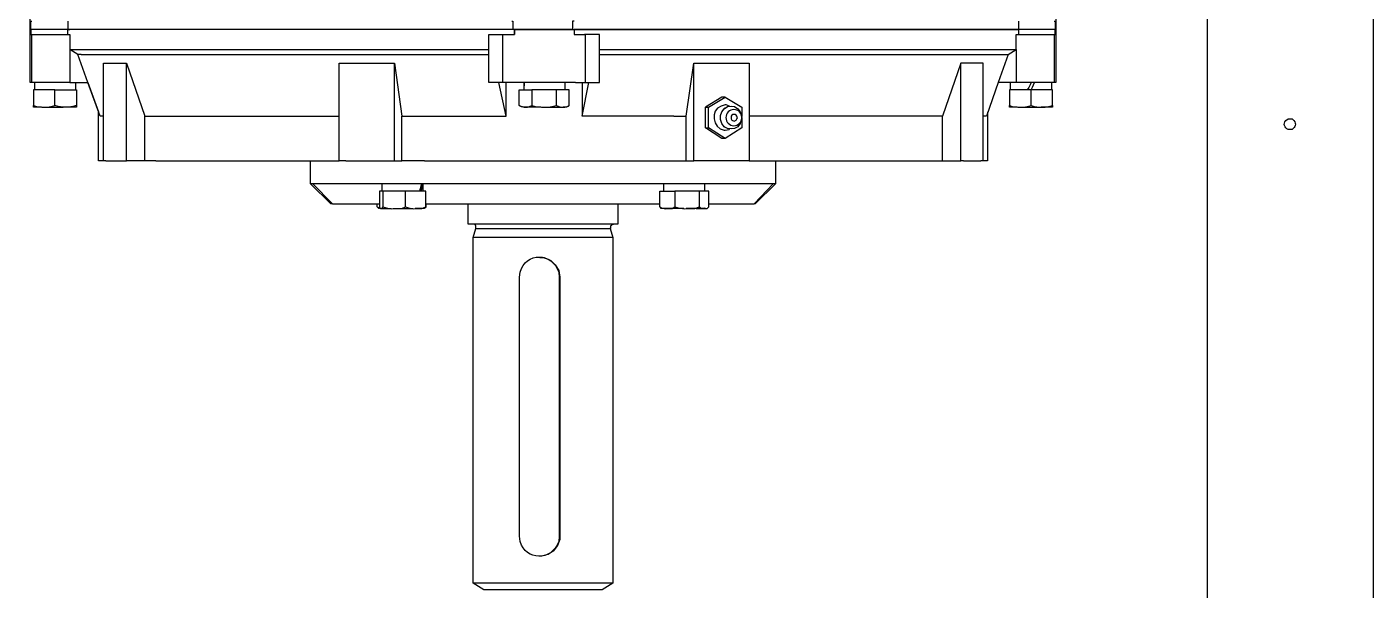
# Model space of a CAD drawing. Extents: x -234346 to 58427, y -132654 to -82394.
# Drawn here: x -198859.6 to -198454.1, y -102688.1 to -102518.7 of the extents above; entities that cross this region are included whole.
import ezdxf

# ---------------------------------------------------------------- set-up
doc = ezdxf.new("R2010")
doc.units = 0
doc.header["$LTSCALE"] = 8
doc.layers.get('0').update_dxf_attribs({"color": 9, "lineweight": 5})
doc.layers.add('PUMP EQUIPMENT BLOCK', color=30, linetype='Continuous')

# ---------------------------------------------------------------- blocks, each defined once
blk = doc.blocks.new('FIRE PUMP BLOCK')
for points in [[(947.01, 0), (0, 0), (0, -49.97), (88.66, -49.97)], [(701.04, -26.24), (701.55, -25.57), (701.55, -25.07), (701.55, -24.39), (701.04, -23.89)], [(698.35, -24.39), (698.35, -25.57)], [(947.01, -49.97), (111.37, -49.97)], [(705.59, -96.57), (705.08, -96.57), (705.08, -96.9), (705.08, -99.93)], [(705.59, -102.96), (705.25, -102.12), (705.08, -100.44), (705.08, -98.76), (705.25, -97.75), (705.59, -96.57), (710.3, -96.57), (710.3, -102.96), (711.14, -102.62), (711.81, -102.29), (712.48, -101.95)], [(712.48, -96.9), (710.3, -96.9)], [(853.3, -94.72), (763.46, -94.72), (763.46, -95.56), (728.47, -95.56), (712.48, -95.56), (712.48, -96.06)], [(722.41, -108.34), (722.41, -107.5), (726.95, -107.5), (726.95, -96.06), (712.48, -96.06), (712.48, -107.5), (712.48, -112.89)], [(726.95, -96.06), (726.95, -95.73), (728.47, -95.73), (728.47, -95.56), (728.47, -95.73), (728.47, -106.83)], [(730.99, -96.06), (730.99, -95.73), (728.47, -95.73)], [(705.08, -106.49), (705.08, -102.96), (705.08, -100.61)], [(705.08, -107.17), (705.08, -109.02), (705.08, -109.52), (705.59, -109.52), (705.25, -108.68), (705.08, -107), (705.08, -105.32), (705.25, -104.14), (705.59, -102.96), (710.3, -102.96), (710.3, -109.52), (705.59, -109.52)], [(712.48, -102.96), (711.81, -103.3), (710.97, -103.63), (710.3, -104.14)], [(710.3, -109.19), (712.48, -109.19)], [(720.9, -110.7), (720.9, -109.86), (722.41, -107.5), (712.48, -107.5)], [(728.47, -107.34), (728.47, -106.83), (726.95, -106.83)], [(730.99, -106.83), (728.47, -106.83), (728.47, -107.5)], [(720.9, -109.86), (712.48, -112.89), (702.39, -116.42), (702.39, -117.43)], [(703.73, -116.08), (688.93, -116.08), (688.93, -117.43), (688.93, -118.1)], [(688.93, -117.43), (718.37, -117.43), (718.37, -118.1)], [(688.93, -123.32), (688.93, -124.16), (718.37, -124.16)], [(688.93, -129.71), (688.93, -124.16)], [(718.37, -123.32), (718.37, -124.16), (702.39, -129.71), (702.39, -133.24)], [(688.93, -133.24), (688.93, -129.71), (702.39, -129.71)], [(688.93, -180.01), (682.03, -180.01), (675.98, -186.07), (675.98, -186.41)], [(675.98, -200.03), (675.98, -186.41), (682.03, -180.69)], [(682.03, -180.01), (682.03, -180.69), (682.03, -181.53)], [(688.93, -187.92), (688.93, -183.88)], [(702.39, -183.88), (702.39, -187.92)], [(718.37, -189.94), (718.37, -187.92), (688.93, -187.92), (688.93, -189.94)], [(701.55, -190.11), (698.86, -190.11), (695.66, -195.15), (698.86, -200.2), (705.08, -200.2), (708.11, -195.15), (708.11, -196.16), (705.08, -201.04), (705.08, -200.2)], [(701.88, -190.11), (701.72, -190.11), (701.38, -190.28), (700.2, -190.61), (699.19, -191.29), (698.69, -192.29), (698.52, -193.3), (698.69, -194.48), (699.19, -195.49), (700.2, -196.16), (701.38, -196.5), (702.56, -196.5), (703.73, -196.16), (704.58, -195.49), (705.25, -194.48), (705.42, -193.3), (705.25, -192.29), (704.58, -191.29), (703.73, -190.61), (702.56, -190.28), (702.05, -190.11), (702.22, -190.11)], [(708.11, -195.15), (705.08, -190.11), (702.39, -190.11)], [(698.18, -195.49), (698.18, -195.15), (698.35, -193.98), (698.52, -193.81)], [(705.42, -193.81), (705.75, -194.82), (705.75, -195.15), (705.42, -196.33)], [(695.66, -195.15), (695.66, -196.16), (698.86, -201.04), (698.86, -200.2)], [(699.02, -195.15), (699.19, -195.49), (699.36, -195.66)], [(704.58, -195.66), (704.58, -195.49), (704.74, -195.32), (704.91, -195.15)], [(675.13, -202.89), (674.8, -202.56), (674.63, -201.72), (674.63, -200.54), (675.13, -200.03), (679.85, -200.03), (679.85, -202.89)], [(674.8, -200.37), (674.63, -200.54)], [(674.63, -201.04), (674.63, -201.38), (674.63, -206.93)], [(674.63, -203.9), (674.63, -201.88), (674.8, -201.38)], [(682.03, -201.38), (679.85, -201.38)], [(688.93, -202.39), (688.93, -204.58), (718.37, -204.58)], [(698.86, -201.04), (705.08, -201.04)], [(702.39, -210.63), (702.39, -206.93), (718.37, -204.58), (718.37, -202.39)], [(688.93, -206.93), (688.93, -204.58)], [(674.63, -207.6), (674.63, -209.79), (674.63, -213.49), (674.63, -214.5), (674.8, -214.5), (675.13, -214.84), (674.8, -214.33), (674.46, -213.16), (674.63, -211.98), (674.63, -211.14), (675.13, -210.3)], [(675.13, -214.84), (679.85, -214.84), (679.85, -210.3)], [(688.93, -213.83), (688.93, -206.93), (702.39, -206.93)], [(675.98, -216.52), (675.98, -214.84)], [(679.85, -213.66), (682.03, -213.66)], [(722.41, -233.01), (722.41, -225.94)], [(668.57, -230.32), (668.57, -229.81), (665.88, -228.97), (561.91, -228.97), (559.89, -232.17), (559.89, -232.5)], [(561.91, -228.97), (561.91, -229.31)], [(665.88, -228.97), (665.88, -229.31)], [(669.92, -228.8), (669.75, -228.8), (669.75, -229.31), (669.58, -229.31), (669.58, -229.48), (669.41, -229.48), (669.41, -229.64), (668.91, -229.64), (668.91, -229.81), (668.74, -229.64), (668.57, -229.64)], [(675.98, -227.46), (669.92, -227.46), (669.92, -227.79)], [(720.9, -233.01), (720.9, -227.29)], [(702.39, -234.19), (702.39, -238.22), (712.48, -236.2)], [(712.48, -237.21), (712.48, -233.01), (722.41, -233.01), (726.95, -233.01), (726.95, -237.21)], [(728.47, -233.85), (728.47, -240.58), (728.47, -233.51)], [(712.48, -238.22), (702.39, -238.22)], [(712.48, -240.24), (712.48, -237.21), (726.95, -237.21), (726.95, -237.55)], [(705.08, -250.67), (705.08, -255.72), (705.25, -256.56), (705.59, -257.23), (705.25, -256.56), (705.08, -255.72), (705.08, -254.71), (705.25, -254.04), (705.59, -253.36), (705.25, -252.36), (705.08, -250.5), (705.08, -248.49), (705.25, -247.31), (705.59, -245.96), (705.25, -245.29), (705.08, -244.45), (705.08, -243.44), (705.25, -242.77), (705.59, -242.09), (705.25, -242.43), (705.08, -242.93), (705.08, -243.61), (705.08, -243.94)], [(705.59, -242.09), (710.3, -242.09), (710.3, -245.96)], [(728.47, -242.93), (728.47, -240.58), (726.95, -240.58), (726.95, -240.24)], [(730.99, -240.58), (730.99, -241.08), (728.47, -241.08), (728.47, -243.27)], [(659.83, -251.01), (659.83, -249.66), (658.98, -247.64), (657.64, -246.3), (655.96, -245.29), (653.94, -244.95), (576.04, -244.95), (575.03, -244.95), (573.18, -245.63), (571.5, -246.97), (570.49, -248.49), (569.99, -250.5), (569.99, -251.01), (569.99, -251.18)], [(655.45, -245.29), (653.94, -245.12), (576.04, -245.12), (574.36, -245.29)], [(705.59, -245.96), (710.3, -245.96), (710.3, -253.36), (705.59, -253.36)], [(712.48, -243.44), (710.3, -243.44)], [(659.99, -251.18), (659.99, -251.01)], [(705.08, -249.83), (705.08, -249.66)], [(705.59, -257.23), (710.3, -257.23), (710.3, -253.36)], [(574.36, -256.9), (576.04, -257.07), (653.94, -257.07), (655.45, -256.9)], [(710.3, -255.72), (712.48, -255.72), (711.47, -255.72)], [(712.48, -259.08), (712.48, -262.11), (726.95, -262.11), (726.95, -261.61)], [(726.95, -259.08), (726.95, -258.58), (728.47, -258.58), (728.47, -256.39)], [(728.47, -258.58), (726.95, -258.58)], [(728.47, -256.73), (728.47, -259.08), (728.47, -266.15)], [(730.99, -259.42), (730.99, -259.08), (728.47, -259.08), (728.47, -265.81)], [(702.39, -265.14), (702.39, -261.1), (712.48, -263.29)], [(702.39, -261.1), (712.48, -261.1)], [(712.48, -262.11), (712.48, -266.32), (722.41, -266.32), (726.95, -266.32), (726.95, -262.11)], [(559.89, -267.33), (559.89, -267.83), (561.91, -271.03), (665.88, -271.03), (668.57, -270.19), (669.25, -270.19), (669.58, -270.36), (669.75, -270.52), (669.92, -270.69), (669.92, -271.2)], [(720.9, -272.04), (720.9, -266.32)], [(722.41, -273.38), (722.41, -266.32)], [(561.91, -270.86), (561.91, -271.03)], [(665.88, -270.86), (665.88, -271.03)], [(668.57, -270.19), (668.57, -269.85)], [(669.92, -272.38), (669.92, -272.54), (675.98, -272.54)], [(675.98, -285.33), (675.98, -283.31)], [(679.85, -298.28), (679.85, -299.29), (675.13, -299.29), (674.8, -299.13), (674.63, -298.96), (674.63, -298.45), (675.13, -298.28), (674.8, -297.27), (674.46, -295.59), (674.63, -293.74), (674.63, -292.56), (675.13, -291.39), (674.8, -290.55), (674.46, -289.03), (674.63, -287.52), (674.63, -286.51), (675.13, -285.33), (674.8, -285.5), (674.63, -285.83), (674.63, -286.34), (674.63, -286.68), (674.63, -288.53)], [(674.8, -285.5), (675.13, -285.16), (675.98, -285.16)], [(675.13, -285.33), (679.85, -285.33), (679.85, -291.39)], [(682.03, -286.17), (679.85, -286.17)], [(679.85, -286.68), (680.52, -286.51), (681.19, -286.34), (682.03, -286.34)], [(682.03, -286.68), (681.19, -286.84), (680.52, -287.01), (679.85, -287.18)], [(688.93, -285.67), (688.93, -292.56), (702.39, -292.56)], [(674.63, -295.09), (674.63, -289.2)], [(675.13, -291.39), (679.85, -291.39), (679.85, -298.28), (675.13, -298.28)], [(718.37, -296.94), (718.37, -294.75), (702.39, -292.56), (702.39, -288.69)], [(674.63, -298.45), (674.63, -295.76)], [(688.93, -296.94), (688.93, -294.75), (688.93, -292.56)], [(688.93, -294.75), (718.37, -294.75)], [(674.63, -297.78), (674.46, -298.12), (674.63, -298.45), (674.63, -298.62)], [(675.13, -299.97), (674.8, -299.29), (674.63, -299.13)], [(674.63, -299.29), (674.63, -299.46), (674.8, -299.63), (675.13, -299.97), (675.98, -299.97)], [(682.03, -319.31), (675.98, -313.43), (675.98, -299.29)], [(679.85, -298.45), (682.03, -298.45)], [(688.93, -309.39), (688.93, -311.41), (718.37, -311.41), (718.37, -309.39)], [(688.93, -315.61), (688.93, -311.41)], [(702.39, -315.61), (702.39, -311.41)], [(675.98, -313.43), (675.98, -313.93), (682.03, -319.99), (688.93, -319.99)], [(682.03, -318.3), (682.03, -319.31), (682.03, -319.99)], [(688.93, -366.59), (688.93, -369.95), (702.39, -369.95)], [(718.37, -376.51), (718.37, -375.5), (702.39, -369.95), (702.39, -366.59)], [(688.93, -369.95), (688.93, -375.5), (718.37, -375.5)], [(688.93, -376.51), (688.93, -375.5)], [(688.93, -381.73), (688.93, -382.4), (688.93, -383.92), (703.9, -383.92)], [(688.93, -382.4), (718.37, -382.4), (718.37, -381.73)], [(702.39, -382.4), (702.39, -383.41), (712.48, -387.11), (720.9, -390.14)], [(720.9, -389.13), (720.9, -390.14), (722.41, -392.5), (712.48, -392.5), (712.48, -387.11), (703.73, -383.92)], [(705.59, -390.48), (705.25, -391.66), (705.08, -392.83), (705.08, -394.52), (705.25, -396.03), (705.59, -397.04), (710.3, -397.04), (710.3, -390.48), (705.59, -390.48), (705.08, -390.48), (705.08, -390.98), (705.08, -394.01)], [(712.48, -390.81), (710.3, -390.81)], [(712.48, -392.5), (712.48, -403.94), (726.95, -403.94), (726.95, -392.5), (722.41, -392.5), (722.41, -391.49)], [(726.95, -393.17), (728.47, -393.17), (728.47, -392.5)], [(728.47, -392.66), (728.47, -393.17)], [(730.99, -393.17), (728.47, -393.17), (728.47, -404.27), (730.99, -404.27), (730.99, -403.94)], [(705.08, -400.4), (705.08, -397.04), (705.08, -394.52)], [(710.3, -397.04), (710.3, -403.43), (705.59, -403.43), (705.25, -402.59), (705.08, -400.91), (705.08, -399.23), (705.25, -398.22), (705.59, -397.04)], [(705.08, -401.08), (705.08, -403.1), (705.08, -403.43), (705.59, -403.43)], [(710.3, -403.1), (712.48, -403.1)], [(712.48, -403.94), (712.48, -404.44), (728.47, -404.44), (763.46, -404.44), (763.46, -405.28), (863.39, -405.28), (863.56, -405.28), (863.56, -404.95), (863.73, -404.78), (863.9, -404.61), (863.9, -404.44), (865.92, -404.44), (865.92, -405.45), (866.08, -405.45)], [(728.47, -404.27), (728.47, -404.44), (728.47, -404.27), (726.95, -404.27), (726.95, -403.94)]]:
    blk.add_lwpolyline(points)
for points in [[(701.88, -191.45), (702.39, -191.62), (702.73, -191.79), (702.89, -192.13), (702.89, -192.8), (702.73, -193.14), (702.39, -193.3), (701.55, -193.3), (701.21, -193.14), (700.87, -192.46), (701.21, -191.79), (701.55, -191.62)], [(679.85, -210.3), (675.13, -210.3), (674.8, -209.29), (674.46, -207.44), (674.63, -205.59), (674.63, -204.24), (675.13, -202.89), (679.85, -202.89)]]:
    blk.add_lwpolyline(points, close=True)
blk.add_circle((701.94, -192.52), 2.42)
for points in [[(701.04, -23.89), (699.93, -22.94), (699.21, -23.48), (698.35, -24.39)], [(698.35, -25.57), (698.98, -26.64), (699.99, -27.21), (701.04, -26.24)], [(722.41, -225.94), (722.41, -186.74), (722.41, -147.54), (722.41, -108.34)], [(728.47, -233.51), (728.47, -191.45), (728.47, -149.39), (728.47, -107.34)], [(728.47, -107.5), (728.47, -149.62), (728.47, -191.73), (728.47, -233.85)], [(720.9, -227.29), (720.9, -188.43), (720.9, -149.56), (720.9, -110.7)], [(688.93, -123.32), (688.93, -121.58), (688.93, -119.84), (688.93, -118.1)], [(718.37, -118.1), (718.37, -119.84), (718.37, -121.58), (718.37, -123.32)], [(688.93, -183.88), (688.93, -167), (688.93, -150.12), (688.93, -133.24)], [(702.39, -133.24), (702.39, -150.12), (702.39, -167), (702.39, -183.88)], [(682.03, -181.53), (682.03, -227.12), (682.03, -272.71), (682.03, -318.3)], [(688.93, -189.94), (688.93, -194.09), (688.93, -198.24), (688.93, -202.39)], [(718.37, -202.39), (718.37, -198.24), (718.37, -194.09), (718.37, -189.94)], [(705.42, -196.33), (704.3, -199.74), (698.58, -198.95), (698.18, -195.49)], [(702.39, -210.63), (702.39, -218.48), (702.39, -226.33), (702.39, -234.19)], [(688.93, -285.67), (688.93, -261.72), (688.93, -237.77), (688.93, -213.83)], [(675.98, -283.31), (675.98, -261.05), (675.98, -238.78), (675.98, -216.52)], [(561.91, -229.31), (561.91, -243.16), (561.91, -257.01), (561.91, -270.86)], [(665.88, -229.31), (665.88, -243.16), (665.88, -257.01), (665.88, -270.86)], [(668.57, -269.85), (668.57, -256.67), (668.57, -243.49), (668.57, -230.32)], [(669.92, -227.79), (669.92, -242.65), (669.92, -257.51), (669.92, -272.38)], [(559.89, -232.5), (559.89, -244.11), (559.89, -255.72), (559.89, -267.33)], [(726.95, -240.24), (726.95, -239.34), (726.95, -238.45), (726.95, -237.55)], [(712.48, -240.24), (712.48, -246.52), (712.48, -252.8), (712.48, -259.08)], [(728.47, -256.39), (728.47, -251.91), (728.47, -247.42), (728.47, -242.93)], [(728.47, -243.27), (728.47, -247.76), (728.47, -252.24), (728.47, -256.73)], [(574.36, -245.29), (568.41, -247.4), (568.63, -255.3), (574.36, -256.9)], [(655.45, -256.9), (661.6, -255.24), (661.4, -247.17), (655.45, -245.29)], [(705.08, -249.66), (705.08, -247.76), (705.08, -245.85), (705.08, -243.94)], [(726.95, -261.61), (726.95, -260.77), (726.95, -259.93), (726.95, -259.08)], [(702.39, -288.69), (702.39, -280.84), (702.39, -272.99), (702.39, -265.14)], [(728.47, -265.81), (728.47, -308.04), (728.47, -350.27), (728.47, -392.5)], [(728.47, -266.15), (728.47, -308.32), (728.47, -350.49), (728.47, -392.66)], [(720.9, -389.13), (720.9, -350.1), (720.9, -311.07), (720.9, -272.04)], [(722.41, -391.49), (722.41, -352.12), (722.41, -312.75), (722.41, -273.38)], [(688.93, -309.39), (688.93, -305.24), (688.93, -301.09), (688.93, -296.94)], [(718.37, -309.39), (718.37, -305.24), (718.37, -301.09), (718.37, -296.94)], [(688.93, -366.59), (688.93, -349.6), (688.93, -332.6), (688.93, -315.61)], [(702.39, -366.59), (702.39, -349.6), (702.39, -332.6), (702.39, -315.61)], [(688.93, -381.73), (688.93, -379.99), (688.93, -378.25), (688.93, -376.51)], [(718.37, -381.73), (718.37, -379.99), (718.37, -378.25), (718.37, -376.51)]]:
    blk.add_open_spline(points, degree=3)

msp = doc.modelspace()

# ---------------------------------------------------------------- block references
at = {"layer": 'PUMP EQUIPMENT BLOCK', "ltscale": 1.032, "xscale": -1, "rotation": 270}
msp.add_blockref('FIRE PUMP BLOCK', (-198454.12, -103247.94), dxfattribs=at)

doc.saveas('drawing.dxf')
